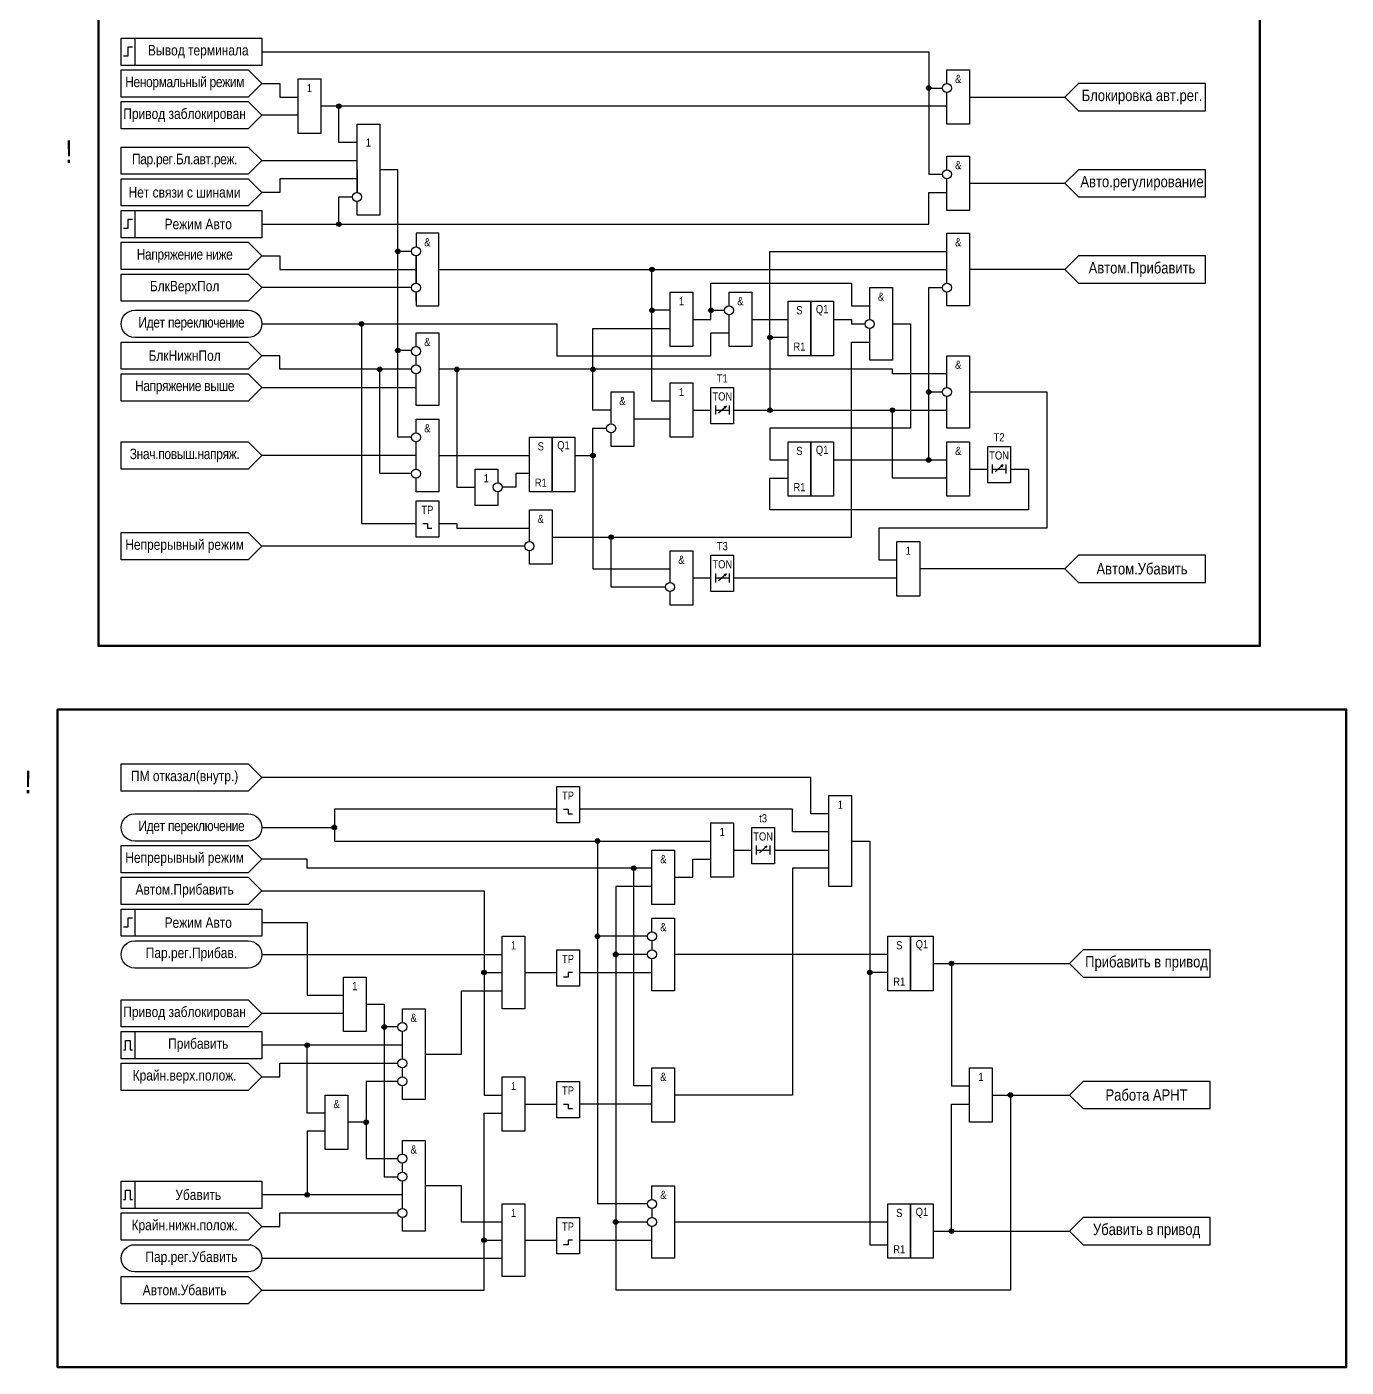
# Model space of a CAD drawing. Header units: millimetres. Extents: x -294 to 1760, y -2326 to 922.
# Drawn here: x 695.2 to 986, y -1538 to -1242.5 of the extents above; entities that cross this region are included whole.
import ezdxf

# ---------------------------------------------------------------- set-up
doc = ezdxf.new("R2010")
doc.units = ezdxf.units.MM
doc.styles.add('2.5_Gost_RD', font='ARIALN.TTF', dxfattribs={"height": 2.5})
doc.styles.add('5.0_Gost_RD', font='ARIALN.TTF', dxfattribs={"height": 5})

# ---------------------------------------------------------------- blocks, each defined once
blk = doc.blocks.new('Точка')
at = {"ltscale": 100}
h = blk.add_hatch(color=256, dxfattribs=at)
h.dxf.hatch_style = 1
edge = h.paths.add_edge_path()
edge.add_arc((0, 0), 0.5, 0, 360)
blk.add_circle((0, 0), 0.5, dxfattribs=at)

msp = doc.modelspace()

# ---------------------------------------------------------------- linework, layer by layer
at = {"ltscale": 100}
for p, q in [((903, -1258), (924, -1258)), ((903, -1277), (924, -1277)), ((842, -1327), (846, -1327)), ((903, -1340), (907, -1340)), ((783.5, -1353), (784.5, -1353)), ((842, -1364), (846, -1364)), ((814.5, -1416), (815.5, -1416)), ((851, -1424), (855, -1424)), ((814.5, -1452), (813.5, -1452)), ((744, -1477), (716, -1477)), ((814.5, -1481), (815.5, -1481)), ((814.5, -1511), (813.5, -1511))]:
    msp.add_line(p, q, dxfattribs=at)
at = {"color": 7, "ltscale": 100}
for p, q in [((847.67, -1327.59), (849.34, -1326.1)), ((849.34, -1326.1), (848.82, -1326.32)), ((849.34, -1326.1), (849.08, -1326.57)), ((908.67, -1340.59), (910.34, -1339.1)), ((910.34, -1339.1), (909.82, -1339.32)), ((910.34, -1339.1), (910.08, -1339.57)), ((847.67, -1364.59), (849.34, -1363.1)), ((849.34, -1363.1), (848.82, -1363.32)), ((849.34, -1363.1), (849.08, -1363.57)), ((856.67, -1424.59), (858.34, -1423.1)), ((858.34, -1423.1), (857.82, -1423.32)), ((858.34, -1423.1), (858.08, -1423.57))]:
    msp.add_line(p, q, dxfattribs=at)
at = {"color": 3, "lineweight": 106, "ltscale": 100}
for points in [[(711, -1234), (967, -1234), (967, -1379), (711, -1379)], [(702, -1393), (986, -1393), (986, -1538), (702, -1538)]]:
    msp.add_lwpolyline(points, close=True, dxfattribs=at)
at = {"ltscale": 100}
for points in [[(716, -1245), (719, -1245), (719, -1251), (716, -1251)], [(716, -1245), (747, -1245), (747, -1251), (716, -1251)], [(955, -1261), (955, -1255), (927, -1255), (924, -1258), (927, -1261)], [(955, -1280), (955, -1274), (927, -1274), (924, -1277), (927, -1280)], [(716, -1283), (719, -1283), (719, -1289), (716, -1289)], [(716, -1283), (747, -1283), (747, -1289), (716, -1289)], [(955, -1299), (955, -1293), (927, -1293), (924, -1296), (927, -1299)], [(863, -1303), (868, -1303), (868, -1315), (863, -1315)], [(868, -1303), (873, -1303), (873, -1315), (868, -1315)], [(846, -1322), (851, -1322), (851, -1330), (846, -1330)], [(806, -1333), (811, -1333), (811, -1345), (806, -1345)], [(811, -1333), (816, -1333), (816, -1345), (811, -1345)], [(863, -1334), (868, -1334), (868, -1346), (863, -1346)], [(868, -1334), (873, -1334), (873, -1346), (868, -1346)], [(907, -1335), (912, -1335), (912, -1343), (907, -1343)], [(781, -1347), (786, -1347), (786, -1355), (781, -1355)], [(846, -1359), (851, -1359), (851, -1367), (846, -1367)], [(955, -1365), (955, -1359), (927, -1359), (924, -1362), (927, -1365)], [(812, -1410), (817, -1410), (817, -1418), (812, -1418)], [(855, -1419), (860, -1419), (860, -1427), (855, -1427)], [(716, -1437), (719, -1437), (719, -1443), (716, -1443)], [(716, -1437), (747, -1437), (747, -1443), (716, -1443)], [(885, -1443), (890, -1443), (890, -1455), (885, -1455)], [(890, -1443), (895, -1443), (895, -1455), (890, -1455)], [(812, -1446), (817, -1446), (817, -1454), (812, -1454)], [(956, -1452), (956, -1446), (928, -1446), (925, -1449), (928, -1452)], [(716, -1464), (719, -1464), (719, -1470), (716, -1470)], [(716, -1464), (747, -1464), (747, -1470), (716, -1470)], [(812, -1475), (817, -1475), (817, -1483), (812, -1483)], [(956, -1481), (956, -1475), (928, -1475), (925, -1478), (928, -1481)], [(716, -1497), (747, -1497), (747, -1503), (716, -1503)], [(716, -1497), (719, -1497), (719, -1503), (716, -1503)], [(885, -1502), (890, -1502), (890, -1514), (885, -1514)], [(890, -1502), (895, -1502), (895, -1514), (890, -1514)], [(812, -1505), (817, -1505), (817, -1513), (812, -1513)], [(956, -1511), (956, -1505), (928, -1505), (925, -1508), (928, -1511)]]:
    msp.add_lwpolyline(points, close=True, dxfattribs=at)
at = {"lineweight": 30, "ltscale": 100}
for points in [[(718.5, -1247), (717.5, -1247), (717.5, -1249), (716.5, -1249)], [(718.5, -1285), (717.5, -1285), (717.5, -1287), (716.5, -1287)], [(718.5, -1439), (717.5, -1439), (717.5, -1441), (716.5, -1441)], [(716.5, -1468), (717, -1468), (717, -1466), (718, -1466), (718, -1468), (718.5, -1468)], [(716.5, -1501), (717, -1501), (717, -1499), (718, -1499), (718, -1501), (718.5, -1501)]]:
    msp.add_lwpolyline(points, dxfattribs=at)
at = {"ltscale": 100}
for points in [[(747, -1248), (894, -1248), (894, -1256), (897, -1256)], [(716, -1252), (744, -1252), (747, -1255), (744, -1258), (716, -1258), (716, -1252)], [(898, -1255), (898, -1252), (903, -1252), (903, -1264), (898, -1264), (898, -1258)], [(747, -1255), (751, -1255), (751, -1258), (755, -1258)], [(755, -1260), (755, -1254), (760, -1254), (760, -1266), (755, -1266), (755, -1260)], [(894, -1256), (894, -1275), (897, -1275)], [(898, -1258), (898, -1257)], [(716, -1259), (744, -1259), (747, -1262), (744, -1265), (716, -1265), (716, -1259)], [(898, -1260), (760, -1260)], [(768, -1268), (764, -1268), (764, -1260)], [(755, -1262), (747, -1262)], [(768, -1279), (768, -1264), (773, -1264), (773, -1284), (768, -1284), (768, -1281)], [(716, -1269), (744, -1269), (747, -1272), (744, -1275), (716, -1275), (716, -1269)], [(747, -1272), (768, -1272)], [(898, -1274), (898, -1271), (903, -1271), (903, -1283), (898, -1283), (898, -1277)], [(716, -1276), (744, -1276), (747, -1279), (744, -1282), (716, -1282), (716, -1276)], [(768, -1276), (751, -1276), (751, -1279), (747, -1279)], [(768, -1274), (768, -1279)], [(780, -1292), (777, -1292), (777, -1274), (773, -1274)], [(898, -1277), (898, -1276)], [(747, -1286), (894, -1286), (894, -1279), (898, -1279)], [(764, -1286), (764, -1280), (767, -1280)], [(781, -1301), (781, -1304), (786, -1304), (786, -1288), (781, -1288), (781, -1291)], [(898, -1294), (898, -1288), (903, -1288), (903, -1304), (898, -1304), (898, -1301)], [(716, -1290), (744, -1290), (747, -1293), (744, -1296), (716, -1296), (716, -1290)], [(780.01, -1313.86), (777, -1313.86), (777, -1290)], [(747, -1293), (751, -1293), (751, -1296), (781, -1296)], [(781, -1294), (781, -1293)], [(781, -1293), (781, -1299)], [(781, -1299), (781, -1294)], [(859, -1311), (859, -1292), (898, -1292)], [(898, -1299), (898, -1294)], [(716, -1297), (744, -1297), (747, -1300), (744, -1303), (716, -1303), (716, -1297)], [(786, -1296), (898, -1296)], [(837, -1325), (833, -1325), (833, -1296)], [(924, -1296), (903, -1296)], [(780, -1300), (747, -1300)], [(846, -1305), (846, -1299), (877, -1299), (877, -1304), (881, -1304)], [(873, -1338), (894, -1338), (894, -1300), (897, -1300)], [(881, -1307), (881, -1300), (886, -1300), (886, -1316), (881, -1316), (881, -1309)], [(781, -1303), (781, -1301)], [(837, -1307), (837, -1301), (842, -1301), (842, -1313), (837, -1313), (837, -1307)], [(850, -1304), (850, -1301), (855, -1301), (855, -1313), (850, -1313), (850, -1307)], [(837, -1305), (833, -1305)], [(842, -1307), (846, -1307), (846, -1305), (849, -1305)], [(850, -1307), (850, -1306)], [(747, -1308), (812, -1308), (812, -1315), (846, -1315), (846, -1310), (850, -1310)], [(769, -1308), (769, -1352), (781, -1352)], [(820, -1318), (820, -1309), (837, -1309)], [(855, -1307), (863, -1307)], [(886, -1308), (890, -1308), (890, -1331), (859, -1331), (859, -1338), (863, -1338)], [(873, -1307), (877, -1307), (877, -1308), (880, -1308)], [(716, -1312), (744, -1312), (747, -1315), (744, -1318), (716, -1318), (716, -1312)], [(781, -1313), (781, -1310), (786, -1310), (786, -1326), (781, -1326), (781, -1319)], [(811, -1355), (877, -1355), (877, -1312), (881, -1312)], [(863, -1311), (859, -1311), (859, -1327)], [(780, -1333), (777, -1333), (777, -1313.86)], [(780, -1318), (751, -1318), (751, -1315), (747, -1315)], [(781, -1316), (781, -1315)], [(781, -1317), (781, -1316)], [(898, -1322), (898, -1315), (903, -1315), (903, -1331), (898, -1331), (898, -1324)], [(716, -1319), (744, -1319), (747, -1322), (744, -1325), (716, -1325), (716, -1319)], [(780, -1341), (773, -1341), (773, -1318)], [(898, -1319), (886, -1319), (886, -1318), (786, -1318)], [(790, -1318), (790, -1344), (794, -1344)], [(824, -1327), (820, -1327), (820, -1318)], [(747, -1322), (781, -1322)], [(824, -1329), (824, -1323), (829, -1323), (829, -1335), (824, -1335), (824, -1332)], [(837, -1327), (837, -1321), (842, -1321), (842, -1333), (837, -1333), (837, -1327)], [(903, -1323), (920, -1323), (920, -1353), (883, -1353), (883, -1360), (887, -1360)], [(894, -1323), (897, -1323)], [(847, -1326), (847, -1328)], [(850, -1326), (850, -1328)], [(781, -1332), (781, -1329), (786, -1329), (786, -1345), (781, -1345), (781, -1342)], [(824, -1330), (824, -1329)], [(837, -1329), (829, -1329)], [(847, -1327), (850, -1327)], [(851, -1327), (898, -1327)], [(898, -1342), (886, -1342), (886, -1327)], [(816, -1337), (820, -1337), (820, -1331), (823, -1331)], [(716, -1334), (744, -1334), (747, -1337), (744, -1340), (716, -1340), (716, -1334)], [(781, -1335), (781, -1334)], [(781, -1340), (781, -1335)], [(898, -1340), (898, -1334), (903, -1334), (903, -1346), (898, -1346), (898, -1340)], [(781, -1337), (747, -1337)], [(786, -1337), (806, -1337)], [(820, -1337), (820, -1362), (837, -1362)], [(894, -1338), (898, -1338)], [(794, -1344), (794, -1340), (799, -1340), (799, -1343)], [(806, -1341), (803, -1341), (803, -1344), (800, -1344)], [(912, -1340), (916, -1340), (916, -1349), (859, -1349), (859, -1342), (863, -1342)], [(908, -1339), (908, -1341)], [(908, -1340), (911, -1340)], [(911, -1339), (911, -1341)], [(799, -1345), (799, -1348), (794, -1348), (794, -1344)], [(806, -1356), (806, -1349), (811, -1349), (811, -1361), (806, -1361), (806, -1359)], [(782.5, -1352), (783.5, -1352)], [(783.5, -1352), (783.5, -1353)], [(786, -1352), (790, -1352), (790, -1353), (806, -1353)], [(716, -1354), (744, -1354), (747, -1357), (744, -1360), (716, -1360), (716, -1354)], [(836, -1366), (824, -1366), (824, -1355)], [(887, -1362), (887, -1356), (892, -1356), (892, -1368), (887, -1368), (887, -1362)], [(805, -1357), (747, -1357)], [(806, -1359), (806, -1358)], [(837, -1365), (837, -1358), (842, -1358), (842, -1370), (837, -1370), (837, -1367)], [(924, -1362), (892, -1362)], [(847, -1363), (847, -1365)], [(847, -1364), (850, -1364)], [(850, -1363), (850, -1365)], [(851, -1364), (887, -1364)], [(716, -1405), (744, -1405), (747, -1408), (744, -1411), (716, -1411), (716, -1405)], [(872, -1416), (868, -1416), (868, -1408), (747, -1408)], [(872, -1418), (872, -1412), (877, -1412), (877, -1432), (872, -1432), (872, -1418)], [(812, -1415), (763, -1415), (763, -1419)], [(813.5, -1415), (814.5, -1415)], [(814.5, -1415), (814.5, -1416)], [(872, -1420), (864, -1420), (864, -1415), (817, -1415)], [(846, -1424), (846, -1418), (851, -1418), (851, -1430), (846, -1430), (846, -1424)], [(747, -1419), (763, -1419), (763, -1422), (846, -1422)], [(716, -1423), (744, -1423), (747, -1426), (744, -1429), (716, -1429), (716, -1423)], [(821, -1422), (821, -1502)], [(821, -1422), (821, -1502)], [(833, -1430), (833, -1424), (838, -1424), (838, -1436), (833, -1436), (833, -1430)], [(856, -1423), (856, -1425)], [(856, -1424), (859, -1424)], [(859, -1423), (859, -1425)], [(860, -1424), (872, -1424)], [(877, -1422), (881, -1422), (881, -1511), (885, -1511)], [(833, -1428), (757, -1428), (757, -1426), (747, -1426)], [(838, -1430), (842, -1430), (842, -1426), (846, -1426)], [(716, -1430), (744, -1430), (747, -1433), (744, -1436), (716, -1436), (716, -1430)], [(833, -1476), (829, -1476), (829, -1428)], [(833, -1476), (829, -1476), (829, -1428)], [(872, -1428), (864, -1428), (864, -1478), (838, -1478)], [(747, -1433), (796, -1433), (796, -1451), (800, -1451)], [(833, -1432), (825, -1432), (825, -1521)], [(833, -1432), (825, -1432), (825, -1521)], [(833, -1442), (833, -1439), (838, -1439), (838, -1455), (833, -1455), (833, -1448)], [(747, -1440), (757, -1440), (757, -1456), (765, -1456)], [(800, -1447), (800, -1443), (805, -1443), (805, -1459), (800, -1459), (800, -1447)], [(832, -1443), (821, -1443)], [(833, -1444), (833, -1446)], [(747, -1447), (800, -1447)], [(832, -1447), (825, -1447)], [(885, -1447), (838, -1447)], [(895, -1449), (925, -1449)], [(899, -1449), (899, -1476), (903, -1476)], [(765, -1458), (765, -1452), (770, -1452), (770, -1464), (765, -1464), (765, -1458)], [(796, -1451), (796, -1478), (800, -1478)], [(805, -1451), (812, -1451)], [(814.5, -1451), (814.5, -1452)], [(815.5, -1451), (814.5, -1451)], [(817, -1451), (833, -1451)], [(885, -1451), (881, -1451)], [(783, -1469), (791, -1469), (791, -1455), (800, -1455)], [(716, -1457), (744, -1457), (747, -1460), (744, -1463), (716, -1463), (716, -1457)], [(770, -1458), (774, -1458), (774, -1496), (777, -1496)], [(778, -1462), (778, -1459), (783, -1459), (783, -1479), (778, -1479), (778, -1476)], [(765, -1460), (747, -1460)], [(777, -1463), (774, -1463)], [(778, -1465), (778, -1464)], [(778, -1470), (778, -1465)], [(778, -1467), (747, -1467)], [(761, -1482), (757, -1482), (757, -1467)], [(716, -1471), (744, -1471), (747, -1474), (744, -1477), (716, -1477), (716, -1471)], [(747, -1474), (751, -1474), (751, -1471), (777, -1471)], [(778, -1474), (778, -1472)], [(800, -1480), (800, -1474), (805, -1474), (805, -1486), (800, -1486), (800, -1480)], [(833, -1478), (833, -1472), (838, -1472), (838, -1484), (833, -1484), (833, -1478)], [(903, -1478), (903, -1472), (908, -1472), (908, -1484), (903, -1484), (903, -1478)], [(777, -1475), (770, -1475), (770, -1492), (777, -1492)], [(833, -1476), (829, -1476)], [(761, -1484), (761, -1478), (766, -1478), (766, -1490), (761, -1490), (761, -1484)], [(805, -1480), (812, -1480)], [(813.5, -1480), (814.5, -1480)], [(814.5, -1480), (814.5, -1481)], [(833, -1480), (817, -1480)], [(912, -1478), (912, -1521), (825, -1521)], [(899, -1508), (899, -1480), (903, -1480)], [(908, -1478), (925, -1478)], [(796, -1510), (796, -1482), (800, -1482)], [(761, -1486), (757, -1486), (757, -1500)], [(770, -1484), (766, -1484)], [(778, -1491), (778, -1488), (783, -1488), (783, -1508), (778, -1508), (778, -1505)], [(778, -1495), (778, -1493)], [(778, -1503), (778, -1497)], [(800, -1506), (791, -1506), (791, -1498), (783, -1498)], [(833, -1501), (833, -1498), (838, -1498), (838, -1514), (833, -1514), (833, -1507)], [(778, -1500), (747, -1500)], [(716, -1504), (744, -1504), (747, -1507), (744, -1510), (716, -1510), (716, -1504)], [(747, -1507), (751, -1507), (751, -1504), (777, -1504)], [(800, -1506), (800, -1502), (805, -1502), (805, -1518), (800, -1518), (800, -1506)], [(832, -1502), (821, -1502)], [(833, -1503), (833, -1505)], [(800, -1506), (791, -1506)], [(832, -1506), (825, -1506)], [(885, -1506), (838, -1506)], [(747, -1521), (796, -1521), (796, -1510), (800, -1510)], [(805, -1510), (812, -1510)], [(814.5, -1510), (814.5, -1511)], [(815.5, -1510), (814.5, -1510)], [(817, -1510), (833, -1510)], [(895, -1508), (925, -1508)], [(747, -1514), (800, -1514)], [(716, -1518), (744, -1518), (747, -1521), (744, -1524), (716, -1524), (716, -1518)]]:
    msp.add_lwpolyline(points, dxfattribs=at)
for points in [[(719, -1311, -1), (719, -1305), (744, -1305, -1), (744, -1311)], [(719, -1422, -1), (719, -1416), (744, -1416, -1), (744, -1422)], [(719, -1450, -1), (719, -1444), (744, -1444, -1), (744, -1450)], [(719, -1517, -1), (719, -1511), (744, -1511, -1), (744, -1517)]]:
    msp.add_lwpolyline(points, format="xyb", close=True, dxfattribs=at)
for centre in [(898, -1256), (898, -1275), (768, -1280), (781, -1292), (781, -1300), (898, -1300), (850, -1305), (881, -1308), (781, -1314), (781, -1318), (898, -1323), (781, -1333), (824, -1331), (781, -1341), (799, -1344), (806, -1357), (837, -1366), (833, -1443), (833, -1447), (778, -1463), (778, -1471), (778, -1475), (778, -1492), (778, -1496), (833, -1502), (778, -1504), (833, -1506)]:
    msp.add_circle(centre, 1, dxfattribs=at)

# ---------------------------------------------------------------- block references
for p in [(894, -1256), (764, -1286), (777, -1292), (833, -1296), (833, -1305), (846, -1305), (769, -1308), (859, -1311), (777, -1313.86), (773, -1318), (790, -1318), (820, -1318), (894, -1323), (859, -1327), (886, -1327), (820, -1337), (894, -1338), (824, -1355), (763, -1419), (821, -1422), (829, -1428), (821, -1443), (825, -1447), (796, -1451), (881, -1451), (899, -1449), (774, -1463), (757, -1467), (912, -1478), (770, -1484), (757, -1500), (825, -1506), (796, -1510), (899, -1508)]:
    msp.add_blockref('Точка', p, dxfattribs=at)
at = {"color": 3, "ltscale": 100}
msp.add_blockref('Точка', (764, -1260), dxfattribs=at)

# ---------------------------------------------------------------- texts
at = {"color": 0, "ltscale": 100, "char_height": 2.3, "width": 28, "attachment_point": 5, "style": '2.5_Gost_RD'}
for s, insert in [('{\\C256;Вывод терминала}', (733, -1248)), ('{\\C256;Режим Авто}', (733, -1286)), ('{\\C256;Режим Авто}', (733, -1440)), ('{\\C256;Прибавить}', (733, -1467)), ('{\\C256;Убавить}', (733, -1500))]:
    msp.add_mtext(s, dxfattribs=dict(at, insert=insert))
at = {"ltscale": 100, "attachment_point": 5}
for s, insert, char_height, width, style in [('{\\T0.95;Ненормальный режим}', (730, -1255), 2.3, 28, '2.5_Gost_RD'), ('1', (757.5, -1256), 1.8, 5, '2.5_Gost_RD'), ('&', (900.5, -1254), 1.8, 5, '2.5_Gost_RD'), ('Блокировка авт.рег.', (941, -1258), 2.5, 28, '2.5_Gost_RD'), ('Привод заблокирован', (730, -1262), 2.3, 28, '2.5_Gost_RD'), ('{\\C2;!}', (704.5, -1270), 5, 5, '5.0_Gost_RD'), ('1', (770.5, -1268), 1.8, 5, '2.5_Gost_RD'), ('{\\T0.95;Пар.рег.Бл.авт.реж.}', (730, -1272), 2.3, 28, '2.5_Gost_RD'), ('&', (900.5, -1273), 1.8, 5, '2.5_Gost_RD'), ('Авто.регулирование', (941, -1277), 2.5, 28, '2.5_Gost_RD'), ('Нет связи с шинами', (730, -1279), 2.3, 28, '2.5_Gost_RD'), ('&', (783.5, -1290), 1.8, 5, '2.5_Gost_RD'), ('&', (900.5, -1290), 1.8, 5, '2.5_Gost_RD'), ('{\\T0.95;Напряжение ниже}', (730, -1293), 2.3, 28, '2.5_Gost_RD'), ('Автом.Прибавить', (941, -1296), 2.5, 28, '2.5_Gost_RD'), ('БлкВерхПол', (730, -1300), 2.3, 28, '2.5_Gost_RD'), ('1', (839.5, -1303), 1.8, 5, '2.5_Gost_RD'), ('&', (852.5, -1303), 1.8, 5, '2.5_Gost_RD'), ('&', (883.5, -1302), 1.8, 5, '2.5_Gost_RD'), ('S', (865.5, -1305), 1.8, 5, '2.5_Gost_RD'), ('Q1', (870.5, -1305), 1.8, 5, '2.5_Gost_RD'), ('\\A1;{\\T0.95;Идет переключение}', (731.5, -1308), 2.3, 31, '2.5_Gost_RD'), ('&', (783.5, -1312), 1.8, 5, '2.5_Gost_RD'), ('БлкНижнПол', (730, -1315), 2.3, 28, '2.5_Gost_RD'), ('R1', (865.5, -1313), 1.8, 5, '2.5_Gost_RD'), ('&', (900.5, -1317), 1.8, 5, '2.5_Gost_RD'), ('{\\T0.95;Напряжение выше}', (730, -1322), 2.3, 28, '2.5_Gost_RD'), ('T1', (848.5, -1320), 1.8, 5, '2.5_Gost_RD'), ('1', (839.5, -1323), 1.8, 5, '2.5_Gost_RD'), ('TON', (848.5, -1324), 1.8, 5, '2.5_Gost_RD'), ('&', (826.5, -1325), 1.8, 5, '2.5_Gost_RD'), ('&', (783.5, -1331), 1.8, 5, '2.5_Gost_RD'), ('T2', (909.5, -1333), 1.8, 5, '2.5_Gost_RD'), ('{\\T0.95;Знач.повыш.напряж.}', (730, -1337), 2.3, 28, '2.5_Gost_RD'), ('S', (808.5, -1335), 1.8, 5, '2.5_Gost_RD'), ('Q1', (813.5, -1335), 1.8, 5, '2.5_Gost_RD'), ('S', (865.5, -1336), 1.8, 5, '2.5_Gost_RD'), ('Q1', (870.5, -1336), 1.8, 5, '2.5_Gost_RD'), ('&', (900.5, -1336), 1.8, 5, '2.5_Gost_RD'), ('TON', (909.5, -1337), 1.8, 5, '2.5_Gost_RD'), ('1', (796.5, -1342), 1.8, 5, '2.5_Gost_RD'), ('R1', (808.5, -1343), 1.8, 5, '2.5_Gost_RD'), ('R1', (865.5, -1344), 1.8, 5, '2.5_Gost_RD'), ('TP', (783.5, -1349), 1.8, 5, '2.5_Gost_RD'), ('&', (808.5, -1351), 1.8, 5, '2.5_Gost_RD'), ('Непрерывный режим', (730, -1357), 2.3, 28, '2.5_Gost_RD'), ('T3', (848.5, -1357), 1.8, 5, '2.5_Gost_RD'), ('&', (839.5, -1360), 1.8, 5, '2.5_Gost_RD'), ('1', (889.5, -1358), 1.8, 5, '2.5_Gost_RD'), ('TON', (848.5, -1361), 1.8, 5, '2.5_Gost_RD'), ('Автом.Убавить', (941, -1362), 2.5, 28, '2.5_Gost_RD'), ('{\\C2;!}', (695.5, -1409), 5, 5, '5.0_Gost_RD'), ('ПМ отказал(внутр.)', (730, -1408), 2.3, 28, '2.5_Gost_RD'), ('TP', (814.5, -1412), 1.8, 5, '2.5_Gost_RD'), ('1', (874.5, -1414), 1.8, 5, '2.5_Gost_RD'), ('\\A1;{\\T0.95;Идет переключение}', (731.5, -1419), 2.3, 31, '2.5_Gost_RD'), ('t3', (857.5, -1417), 1.8, 5, '2.5_Gost_RD'), ('1', (848.5, -1420), 1.8, 5, '2.5_Gost_RD'), ('TON', (857.5, -1421), 1.8, 5, '2.5_Gost_RD'), ('Непрерывный режим', (730, -1426), 2.3, 28, '2.5_Gost_RD'), ('&', (835.5, -1426), 1.8, 5, '2.5_Gost_RD'), ('Автом.Прибавить', (730, -1433), 2.3, 28, '2.5_Gost_RD'), ('&', (835.5, -1441), 1.8, 5, '2.5_Gost_RD'), ('1', (802.5, -1445), 1.8, 5, '2.5_Gost_RD'), ('S', (887.5, -1445), 1.8, 5, '2.5_Gost_RD'), ('Q1', (892.5, -1445), 1.8, 5, '2.5_Gost_RD'), ('Пар.рег.Прибав.', (731.5, -1447), 2.3, 31, '2.5_Gost_RD'), ('TP', (814.5, -1448), 1.8, 5, '2.5_Gost_RD'), ('Прибавить в привод', (942, -1449), 2.5, 28, '2.5_Gost_RD'), ('1', (767.5, -1454), 1.8, 5, '2.5_Gost_RD'), ('R1', (887.5, -1453), 1.8, 5, '2.5_Gost_RD'), ('Привод заблокирован', (730, -1460), 2.3, 28, '2.5_Gost_RD'), ('&', (780.5, -1461), 1.8, 5, '2.5_Gost_RD'), ('Крайн.верх.полож.', (730, -1474), 2.3, 28, '2.5_Gost_RD'), ('&', (835.5, -1474), 1.8, 5, '2.5_Gost_RD'), ('1', (905.5, -1474), 1.8, 5, '2.5_Gost_RD'), ('1', (802.5, -1476), 1.8, 5, '2.5_Gost_RD'), ('TP', (814.5, -1477), 1.8, 5, '2.5_Gost_RD'), ('Работа АРНТ', (942, -1478), 2.5, 28, '2.5_Gost_RD'), ('&', (763.5, -1480), 1.8, 5, '2.5_Gost_RD'), ('&', (780.5, -1490), 1.8, 5, '2.5_Gost_RD'), ('&', (835.5, -1500), 1.8, 5, '2.5_Gost_RD'), ('1', (802.5, -1504), 1.8, 5, '2.5_Gost_RD'), ('S', (887.5, -1504), 1.8, 5, '2.5_Gost_RD'), ('Q1', (892.5, -1504), 1.8, 5, '2.5_Gost_RD'), ('Крайн.нижн.полож.', (730, -1507), 2.3, 28, '2.5_Gost_RD'), ('TP', (814.5, -1507), 1.8, 5, '2.5_Gost_RD'), ('Убавить в привод', (942, -1508), 2.5, 28, '2.5_Gost_RD'), ('Пар.рег.Убавить', (731.5, -1514), 2.3, 31, '2.5_Gost_RD'), ('R1', (887.5, -1512), 1.8, 5, '2.5_Gost_RD'), ('Автом.Убавить', (730, -1521), 2.3, 28, '2.5_Gost_RD')]:
    msp.add_mtext(s, dxfattribs=dict(at, insert=insert, char_height=char_height, width=width, style=style))

doc.saveas('drawing.dxf')
